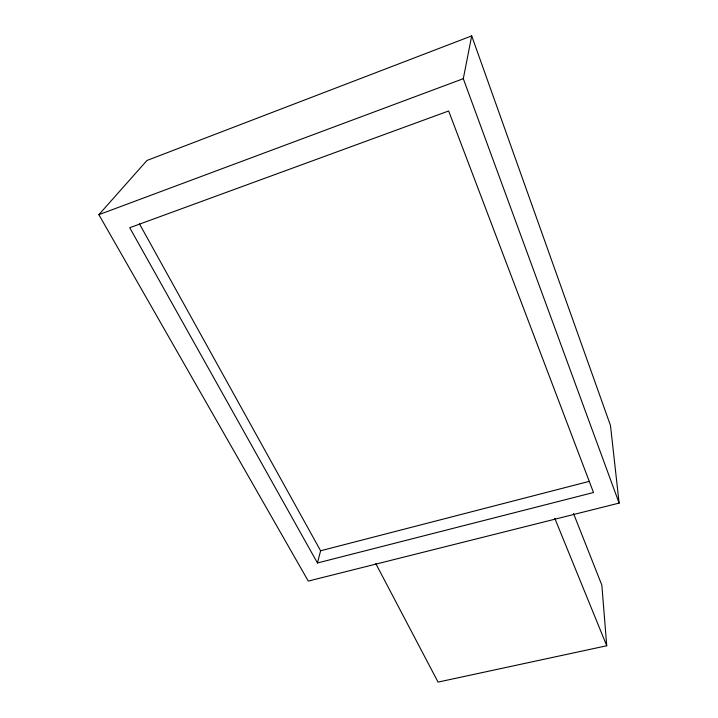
<?xml version="1.0" encoding="UTF-8"?>
<svg xmlns="http://www.w3.org/2000/svg" width="718" height="718" viewBox="0 0 718 718"><rect width="100%" height="100%" fill="white"/><g stroke="black" fill="none" stroke-linecap="round" stroke-linejoin="round"><path stroke-width="1.08" d="M619.122 503.094L463.298 78.684L471.708 35.9L146.993 160.455L98.878 214.673L308.291 581.077L619.122 503.094L610.48 425.469L471.708 35.9M317.455 562.975L129.734 227.723L448.651 110.976L593.49 492.521L317.455 562.975L320.596 550.769L139.471 223.863M98.878 214.673L463.298 78.684M320.596 550.769L589.325 481.347M573.52 513.523L601.846 585.107L606.737 645.76L438.061 682.1L375.81 563.621M554.808 518.387L606.737 645.76"/></g></svg>
